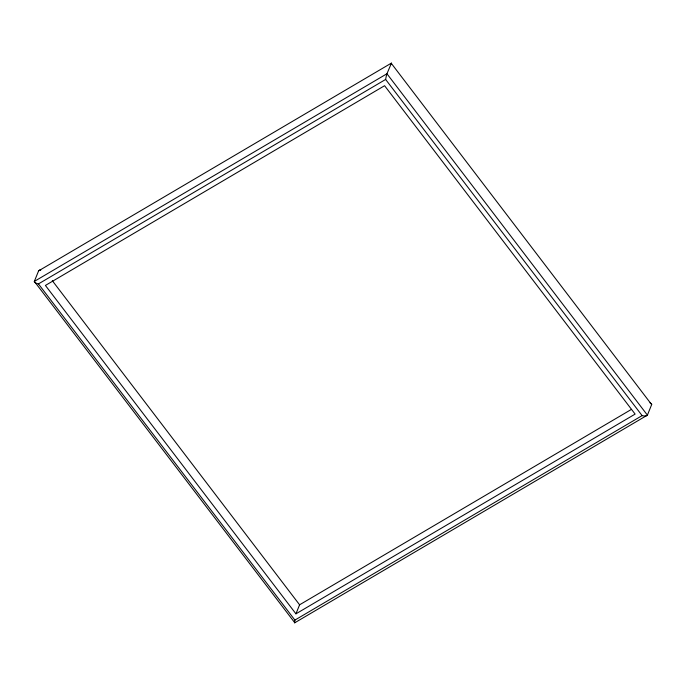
<?xml version="1.0" encoding="UTF-8"?>
<svg xmlns="http://www.w3.org/2000/svg" width="686" height="686" viewBox="0 0 686 686"><rect width="100%" height="100%" fill="white"/><g stroke="black" fill="none" stroke-linecap="round" stroke-linejoin="round"><path stroke-width="1.03" d="M39.805 270.181L38.965 270.473A2.495 1.166 9.5 0 0 38.596 270.867L34.343 281.397A2.495 1.166 9.5 0 0 34.36 281.869L34.969 282.546A5.908 2.761 9.6 0 0 38.425 283.893L294.894 620.093L642.113 415.622A5.908 2.778 9.6 0 0 646.066 415.888L647.035 415.527A2.495 1.166 9.5 0 0 647.404 415.133L651.657 404.603A2.495 1.166 9.6 0 0 651.64 404.131L651.031 403.454A5.908 2.778 9.4 0 0 650.011 402.854M295.94 613.833L635.125 414.095L384.589 85.707L45.405 285.445L295.94 613.833L299.593 604.803L631.403 409.405M391.432 63.189L386.947 73.754L647.404 415.133L294.577 622.879A5.857 0.506 -77.8 0 1 294.954 619.947M38.596 270.867L391.2 63.223L651.657 404.603M38.416 283.927L385.635 79.447A5.908 0.532 -77.7 0 1 386.424 75.589L386.947 73.754L34.343 281.397L294.8 622.777M385.635 79.447L642.113 415.622M52.299 280.677L299.593 604.803M39.745 270.13A5.857 2.77 9.5 0 1 40.791 270.044M391.432 63.172A5.908 0.532 -77.8 0 1 391.346 64.21"/></g></svg>
